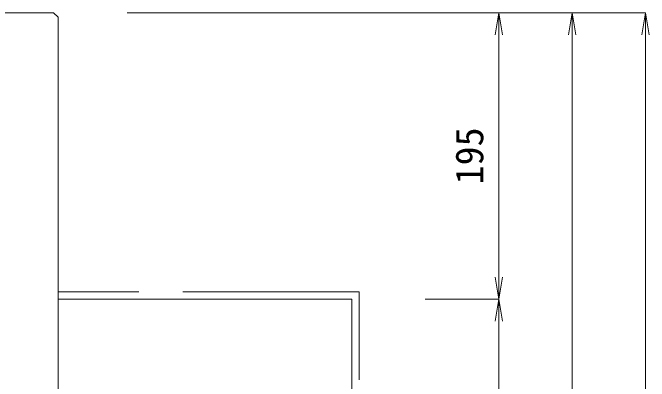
# Model space of a CAD drawing. Units: millimetres at full size, sheet at 1:20; details may follow other scales. Extents: x 0 to 23340, y -4498 to 8520.
# Drawn here: x 12926.6 to 13360, y 7540.2 to 7791.2 of the extents above; entities that cross this region are included whole.
import ezdxf
from ezdxf.enums import TextEntityAlignment as Align

# ---------------------------------------------------------------- set-up
doc = ezdxf.new("R2010")
doc.units = ezdxf.units.MM
doc.header["$LTSCALE"] = 20
doc.linetypes.add('DASHED', pattern=[7.5, 6, -1.5])
doc.layers.add('KIJUN', color=5, linetype='Continuous', lineweight=5)
doc.layers.add('SUNPO', color=3, linetype='Continuous', lineweight=13)
doc.styles.add('ＭＳ ゴシック', font='')
doc.styles.get('ＭＳ ゴシック').set_extended_font_data('MS Gothic')

# ---------------------------------------------------------------- blocks, each defined once
blk = doc.blocks.new('open_arrow')
at = {"color": 0, "linetype": 'Continuous', "lineweight": -2}
blk.add_lwpolyline([(7.5, 1.25), (0, 0), (7.5, -1.25)], dxfattribs=at)

msp = doc.modelspace()

# ---------------------------------------------------------------- linework, layer by layer
at = {"layer": 'KIJUN', "color": 7, "lineweight": 13}
msp.add_lwpolyline([(12481.48, 7701.2), (12477.48, 7791.2), (12430.48, 7791.2), (12427.48, 7788.2), (12427.48, 7016.2), (12447.48, 6996.2), (12937.48, 6996.2), (12957.48, 7016.2), (12957.48, 7788.2), (12954.48, 7791.2), (12907.48, 7791.2), (12903.48, 7701.2), (12867.48, 7681.2), (12865.48, 7641.2), (12892.48, 7576.2), (12874.42, 7129.18)], dxfattribs=at)
at = {"layer": 'KIJUN', "color": 7, "linetype": 'DASHED', "lineweight": 13}
msp.add_lwpolyline([(12427.48, 7601.2), (12222.48, 7601.2), (12222.48, 6791.2), (13162.48, 6791.2), (13162.48, 7601.2), (12957.48, 7601.2)], dxfattribs=at)
at = {"layer": 'KIJUN', "color": 7, "lineweight": 13}
msp.add_lwpolyline([(12957.48, 7596.2), (12957.48, 7016.2), (12937.48, 6996.2), (12447.48, 6996.2), (12427.48, 7016.2), (12427.48, 7596.2), (12227.48, 7596.2), (12227.48, 6796.2), (13157.48, 6796.2), (13157.48, 7596.2)], close=True, dxfattribs=at)
at = {"layer": 'SUNPO'}
for p, q in [((13004.48, 7791.2), (13257.48, 7791.2)), ((13004.48, 7791.2), (13307.48, 7791.2)), ((13004.48, 7791.2), (13357.48, 7791.2)), ((13257.48, 7791.2), (13257.48, 7596.2)), ((13307.48, 6996.2), (13307.48, 7791.2)), ((13357.48, 6796.2), (13357.48, 7791.2)), ((13207.48, 7596.2), (13257.48, 7596.2)), ((13207.48, 7596.2), (13257.48, 7596.2)), ((13257.48, 7596.2), (13257.48, 6996.2))]:
    msp.add_line(p, q, dxfattribs=at)

# ---------------------------------------------------------------- block references
at = {"layer": 'SUNPO', "xscale": 2, "yscale": 2}
for p, rotation in [((13257.48, 7791.2), 270), ((13307.48, 7791.2), 270), ((13357.48, 7791.2), 270), ((13257.48, 7596.2), 90), ((13257.48, 7596.2), 270)]:
    msp.add_blockref('open_arrow', p, dxfattribs=dict(at, rotation=rotation))

# ---------------------------------------------------------------- texts
at = {"layer": 'SUNPO', "style": 'ＭＳ ゴシック'}
msp.add_text('195', height=18.99, rotation=90, dxfattribs=at).set_placement((13237.48, 7693.7), align=Align.MIDDLE_CENTER)

doc.saveas('drawing.dxf')
